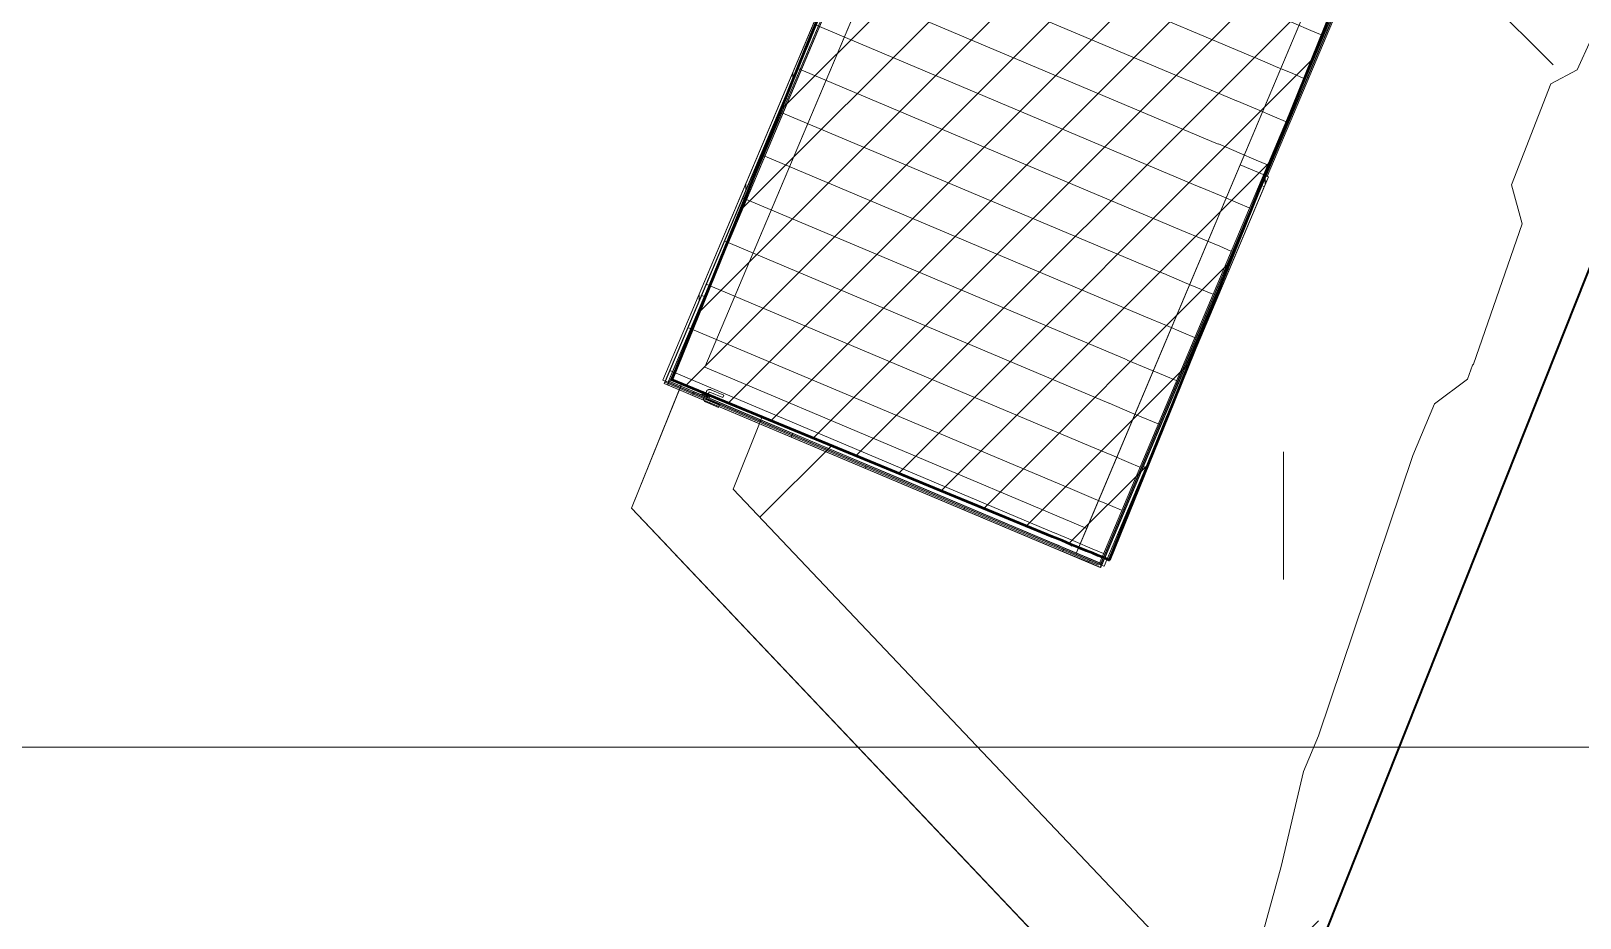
# Model space of a CAD drawing. Header units: metres. Extents: x -207 to 292, y -187 to 169.
# Drawn here: x -119.03 to -107.47, y -32.36 to -25.73 of the extents above; entities that cross this region are included whole.
import ezdxf

# ---------------------------------------------------------------- set-up
doc = ezdxf.new("R2010")
doc.units = ezdxf.units.M
for name, color, linetype, lineweight in [('A-DOOR', 7, 'Continuous', 9), ('A-FLOR', 7, 'Continuous', 9), ('A-ROOF', 7, 'Continuous', 9), ('A-ROOF-OTLN', 7, 'Continuous', 9), ('A-ROOF-PATT', 7, 'Continuous', 9), ('A-WALL', 7, 'Continuous', 9), ('A-WALL-PATT', 7, 'Continuous', 9), ('ACHURADO', 7, 'Continuous', 9), ('C-BLDG-PADS', 7, 'Continuous', 9), ('C-TOPO', 7, 'Continuous', 9), ('C-TOPO-MAJR', 7, 'Continuous', 35), ('edificios', 7, 'Continuous', 50), ('grilla', 7, 'Continuous', 9), ('I-WALL', 7, 'Continuous', 9), ('solera', 7, 'Continuous', 35), ('VEREDAS', 7, 'Continuous', 9)]:
    doc.layers.add(name, color=color, linetype=linetype, lineweight=lineweight)
doc.layers.add('PR10-ARQ-PL-001-Emplazamiento-C-1_dwg', color=7, linetype='Continuous', lineweight=9, true_color=0x767676)

# ---------------------------------------------------------------- blocks, each defined once
blk = doc.blocks.new('FP_69-PLANTA EMPLAZAMIENTO ACTUALIZADO')
at = {"layer": 'A-ROOF'}
blk.add_line((-111.037, -29.723), (-107.715, -21.849), dxfattribs=at)
at = {"layer": 'A-ROOF-PATT', "color": 254, "true_color": 0xcbe5d8}
for p, q in [((-107.97, -21.807), (-108.125, -21.741)), ((-107.842, -21.86), (-107.97, -21.807)), ((-107.759, -21.895), (-107.842, -21.86)), ((-108.106, -22.129), (-108.261, -22.064)), ((-107.978, -22.183), (-108.106, -22.129)), ((-107.895, -22.218), (-107.978, -22.183)), ((-108.242, -22.452), (-108.397, -22.386)), ((-108.115, -22.505), (-108.242, -22.452)), ((-108.031, -22.54), (-108.115, -22.505)), ((-108.378, -22.774), (-108.533, -22.709)), ((-108.251, -22.828), (-108.378, -22.774)), ((-108.167, -22.863), (-108.251, -22.828)), ((-108.514, -23.097), (-108.669, -23.031)), ((-108.387, -23.15), (-108.514, -23.097)), ((-108.303, -23.185), (-108.387, -23.15)), ((-108.65, -23.419), (-108.805, -23.354)), ((-108.523, -23.473), (-108.65, -23.419)), ((-108.439, -23.508), (-108.523, -23.473)), ((-108.786, -23.742), (-108.941, -23.676)), ((-108.659, -23.795), (-108.786, -23.742)), ((-108.576, -23.83), (-108.659, -23.795)), ((-108.922, -24.064), (-109.077, -23.999)), ((-108.795, -24.118), (-108.922, -24.064)), ((-108.712, -24.153), (-108.795, -24.118)), ((-109.058, -24.387), (-109.213, -24.321)), ((-108.931, -24.44), (-109.058, -24.387)), ((-108.848, -24.475), (-108.931, -24.44)), ((-109.194, -24.709), (-109.349, -24.643)), ((-109.067, -24.763), (-109.194, -24.709)), ((-108.984, -24.798), (-109.067, -24.763)), ((-109.33, -25.032), (-109.485, -24.966)), ((-109.203, -25.085), (-109.33, -25.032)), ((-109.12, -25.12), (-109.203, -25.085)), ((-109.466, -25.354), (-109.621, -25.288)), ((-109.339, -25.408), (-109.466, -25.354)), ((-109.256, -25.443), (-109.339, -25.408)), ((-109.602, -25.676), (-109.757, -25.611)), ((-109.475, -25.73), (-109.602, -25.676)), ((-109.392, -25.765), (-109.475, -25.73)), ((-109.738, -25.999), (-109.893, -25.933)), ((-109.611, -26.053), (-109.738, -25.999)), ((-109.528, -26.088), (-109.611, -26.053)), ((-109.874, -26.321), (-110.029, -26.256)), ((-109.747, -26.375), (-109.874, -26.321)), ((-109.664, -26.41), (-109.747, -26.375)), ((-110.01, -26.644), (-110.165, -26.578)), ((-109.883, -26.698), (-110.01, -26.644)), ((-109.8, -26.733), (-109.883, -26.698)), ((-110.146, -26.966), (-110.302, -26.901)), ((-110.019, -27.02), (-110.146, -26.966)), ((-109.936, -27.055), (-110.019, -27.02)), ((-110.282, -27.289), (-110.438, -27.223)), ((-110.155, -27.342), (-110.282, -27.289)), ((-110.072, -27.378), (-110.155, -27.342)), ((-110.418, -27.611), (-110.574, -27.546)), ((-110.291, -27.665), (-110.418, -27.611)), ((-110.208, -27.7), (-110.291, -27.665)), ((-110.554, -27.934), (-110.71, -27.868)), ((-110.427, -27.987), (-110.554, -27.934)), ((-110.344, -28.023), (-110.427, -27.987)), ((-110.69, -28.256), (-110.846, -28.191)), ((-110.563, -28.31), (-110.69, -28.256)), ((-110.48, -28.345), (-110.563, -28.31)), ((-110.826, -28.579), (-110.982, -28.513)), ((-110.699, -28.632), (-110.826, -28.579)), ((-110.616, -28.667), (-110.699, -28.632)), ((-110.962, -28.901), (-111.118, -28.836)), ((-110.835, -28.955), (-110.962, -28.901)), ((-110.752, -28.99), (-110.835, -28.955)), ((-111.098, -29.224), (-111.254, -29.158)), ((-110.971, -29.277), (-111.098, -29.224)), ((-110.888, -29.312), (-110.971, -29.277)), ((-111.234, -29.546), (-111.39, -29.481)), ((-111.107, -29.6), (-111.234, -29.546)), ((-111.024, -29.635), (-111.107, -29.6))]:
    blk.add_line(p, q, dxfattribs=at)
blk = doc.blocks.new('FP_71-PLANTA EMPLAZAMIENTO ACTUALIZADO')
at = {"layer": 'A-ROOF-OTLN'}
blk.add_line((-111.044, -29.74), (-111.037, -29.723), dxfattribs=at)
at = {"layer": 'A-ROOF-PATT', "color": 254, "true_color": 0xcbe5d8}
for p, q in [((-111.271, -29.634), (-111.427, -29.568)), ((-111.144, -29.688), (-111.271, -29.634)), ((-111.061, -29.723), (-111.144, -29.688))]:
    blk.add_line(p, q, dxfattribs=at)
blk = doc.blocks.new('FCA_N_Puertas - FCA_N_Puerta interna_ PB 2_10 x 0_80 - Green-2108103-PLANTA EMPLAZAMIENTO ACTUALIZADO')
at = {"layer": 'A-DOOR'}
for p, q in [((0.29, 0.031), (0.185, 0.031)), ((0.185, 0.031), (0.185, 0.011)), ((0.185, 0.031), (0.185, 0.011)), ((0.185, 0.011), (0.29, 0.011)), ((0.295, 0.006), (0.295, -0.024)), ((0.315, -0.024), (0.315, 0.006)), ((0.4, -0.005), (-0.4, -0.005)), ((0.29, -0.048), (0.185, -0.048)), ((0.185, -0.048), (0.185, -0.068)), ((0.185, -0.048), (0.185, -0.068)), ((0.185, -0.068), (0.29, -0.068)), ((0.277, -0.005), (0.277, -0.013)), ((0.277, -0.024), (0.277, -0.032)), ((0.338, -0.005), (0.277, -0.005)), ((0.338, -0.005), (0.277, -0.005)), ((0.277, -0.013), (0.338, -0.013)), ((0.277, -0.013), (0.338, -0.013)), ((0.338, -0.024), (0.277, -0.024)), ((0.338, -0.024), (0.277, -0.024)), ((0.277, -0.032), (0.338, -0.032)), ((0.277, -0.032), (0.338, -0.032)), ((0.295, -0.013), (0.295, -0.043)), ((0.315, -0.013), (0.295, -0.013)), ((0.315, -0.013), (0.295, -0.013)), ((0.295, -0.024), (0.315, -0.024)), ((0.295, -0.024), (0.315, -0.024)), ((0.315, -0.043), (0.315, -0.013)), ((0.338, -0.013), (0.338, -0.005)), ((0.338, -0.032), (0.338, -0.024))]:
    blk.add_line(p, q, dxfattribs=at)
at = {"layer": 'A-DOOR', "flags": 128}
for points in [[(0.315, 0.006), (0.315, 0.007), (0.315, 0.008), (0.315, 0.009), (0.315, 0.01), (0.315, 0.011), (0.314, 0.012), (0.314, 0.013), (0.314, 0.014), (0.313, 0.015), (0.313, 0.016), (0.313, 0.017), (0.312, 0.018), (0.312, 0.018), (0.311, 0.019), (0.311, 0.02), (0.31, 0.021), (0.309, 0.022), (0.309, 0.022), (0.308, 0.023), (0.307, 0.024), (0.307, 0.025), (0.306, 0.025), (0.305, 0.026), (0.304, 0.026), (0.304, 0.027), (0.303, 0.028), (0.302, 0.028), (0.301, 0.029), (0.3, 0.029), (0.299, 0.029), (0.298, 0.03), (0.297, 0.03), (0.296, 0.03), (0.295, 0.03), (0.294, 0.031), (0.293, 0.031), (0.292, 0.031), (0.291, 0.031), (0.29, 0.031), (0.29, 0.031)], [(0.29, 0.011), (0.29, 0.011), (0.29, 0.011), (0.291, 0.011), (0.291, 0.011), (0.291, 0.011), (0.291, 0.011), (0.291, 0.011), (0.292, 0.011), (0.292, 0.011), (0.292, 0.011), (0.292, 0.011), (0.292, 0.01), (0.292, 0.01), (0.293, 0.01), (0.293, 0.01), (0.293, 0.01), (0.293, 0.01), (0.293, 0.01), (0.293, 0.01), (0.294, 0.009), (0.294, 0.009), (0.294, 0.009), (0.294, 0.009), (0.294, 0.009), (0.294, 0.009), (0.294, 0.009), (0.294, 0.008), (0.295, 0.008), (0.295, 0.008), (0.295, 0.008), (0.295, 0.008), (0.295, 0.007), (0.295, 0.007), (0.295, 0.007), (0.295, 0.007), (0.295, 0.007), (0.295, 0.006), (0.295, 0.006), (0.295, 0.006), (0.295, 0.006)], [(0.29, -0.068), (0.291, -0.068), (0.292, -0.068), (0.293, -0.068), (0.294, -0.068), (0.295, -0.068), (0.296, -0.067), (0.297, -0.067), (0.298, -0.067), (0.299, -0.066), (0.3, -0.066), (0.301, -0.066), (0.302, -0.065), (0.302, -0.065), (0.303, -0.064), (0.304, -0.064), (0.305, -0.063), (0.306, -0.062), (0.306, -0.062), (0.307, -0.061), (0.308, -0.06), (0.309, -0.06), (0.309, -0.059), (0.31, -0.058), (0.31, -0.057), (0.311, -0.057), (0.312, -0.056), (0.312, -0.055), (0.313, -0.054), (0.313, -0.053), (0.313, -0.052), (0.314, -0.051), (0.314, -0.05), (0.314, -0.049), (0.314, -0.048), (0.315, -0.047), (0.315, -0.046), (0.315, -0.045), (0.315, -0.044), (0.315, -0.043), (0.315, -0.043)], [(0.295, -0.043), (0.295, -0.043), (0.295, -0.043), (0.295, -0.044), (0.295, -0.044), (0.295, -0.044), (0.295, -0.044), (0.295, -0.044), (0.295, -0.045), (0.295, -0.045), (0.295, -0.045), (0.295, -0.045), (0.294, -0.045), (0.294, -0.045), (0.294, -0.046), (0.294, -0.046), (0.294, -0.046), (0.294, -0.046), (0.294, -0.046), (0.294, -0.046), (0.293, -0.047), (0.293, -0.047), (0.293, -0.047), (0.293, -0.047), (0.293, -0.047), (0.293, -0.047), (0.293, -0.047), (0.292, -0.047), (0.292, -0.048), (0.292, -0.048), (0.292, -0.048), (0.292, -0.048), (0.291, -0.048), (0.291, -0.048), (0.291, -0.048), (0.291, -0.048), (0.291, -0.048), (0.29, -0.048), (0.29, -0.048), (0.29, -0.048), (0.29, -0.048)]]:
    blk.add_lwpolyline(points, dxfattribs=at)
blk = doc.blocks.new('YADRAN_LASQUEMAS_ARQ_MO_006_E02_rvt-1-PLANTA EMPLAZAMIENTO ACTUALIZADO')
at = {"layer": 'A-ROOF-PATT', "true_color": 0x008040}
h = blk.add_hatch(dxfattribs=at)
h.set_pattern_fill('FP_62', color=116, style=0, pattern_type=2)
h.set_pattern_definition([(270, (-112.643, -24.407), (0.35, 2e-17), [])])
h.paths.add_polyline_path([(-114.295, -28.348), (-110.974, -20.474), (-110.991, -20.466), (-114.313, -28.341)])
h = blk.add_hatch(dxfattribs=at)
h.set_pattern_fill('FP_51', color=116, style=0, pattern_type=2)
h.set_pattern_definition([(157.128, (-26.956, -59.781), (-0.1360358, -0.3224814), [])])
h.paths.add_polyline_path([(-111.424, -29.559), (-108.103, -21.685), (-110.974, -20.474), (-114.295, -28.348), (-112.745, -29.002)])
h = blk.add_hatch(dxfattribs=at)
h.set_pattern_fill('FP_64', color=116, style=0, pattern_type=2)
h.set_pattern_definition([(157.128, (-112.864, -28.962), (-0.136036, -0.32248), [])])
h.paths.add_polyline_path([(-111.432, -29.577), (-111.424, -29.559), (-114.295, -28.348), (-114.303, -28.366), (-112.745, -29.023)])
at = {"layer": 'A-WALL-PATT', "true_color": 0x787878}
h = blk.add_hatch(dxfattribs=at)
h.set_pattern_fill('FP_58', color=8, style=0, pattern_type=2)
h.set_pattern_definition([(67.128, (-109.82, -26.812), (-0.92138, 0.38867), []), (157.128, (-109.82, -26.812), (-0.31094, -0.7371), [])])
h.paths.add_polyline_path([(-109.801, -26.82), (-107.713, -21.848), (-107.728, -21.854), (-109.814, -26.814), (-109.81, -26.816)])
h = blk.add_hatch(dxfattribs=at)
h.set_pattern_fill('FP_54', color=8, style=0, pattern_type=2)
h.set_pattern_definition([(247.128, (-113.072, -25.507), (0.92138, -0.38867), []), (337.128, (-113.072, -25.507), (0.31094, 0.7371), [])])
h.paths.add_polyline_path([(-114.274, -28.357), (-113.072, -25.506), (-113.091, -25.5), (-114.292, -28.349)])
h = blk.add_hatch(dxfattribs=at)
h.set_pattern_fill('FP_61', color=8, style=0, pattern_type=2)
h.set_pattern_definition([(180, (-109.817, -26.856), (-1e-16, -1), []), (270, (-109.817, -26.856), (0.8, 5e-17), [])])
h.paths.add_polyline_path([(-109.823, -26.897), (-109.792, -26.824), (-109.81, -26.816), (-109.841, -26.889)])
h = blk.add_hatch(dxfattribs=at)
h.set_pattern_fill('FP_56', color=8, style=0, pattern_type=2)
h.set_pattern_definition([(67.13, (-110.423, -28.269), (-0.9214, 0.3887), []), (157.13, (-110.423, -28.269), (-0.21987, -0.52121), [])])
h.paths.add_polyline_path([(-109.823, -26.897), (-109.792, -26.824), (-109.812, -26.82), (-109.841, -26.889)])
h = blk.add_hatch(dxfattribs=at)
h.set_pattern_fill('FP_57', color=8, style=0, pattern_type=2)
h.set_pattern_definition([(67.128, (-111.037, -29.723), (-0.92138, 0.38867), []), (157.128, (-111.037, -29.723), (-0.31094, -0.7371), [])])
h.paths.add_polyline_path([(-111.018, -29.73), (-109.823, -26.897), (-109.845, -26.897), (-111.037, -29.723)])
h = blk.add_hatch(dxfattribs=at)
h.set_pattern_fill('FP_55', color=8, style=0, pattern_type=2)
h.set_pattern_definition([(337.128, (-114.269, -28.359), (0.38867, 0.92138), []), (67.128, (-114.269, -28.359), (-0.7371, 0.31094), [])])
h.paths.add_polyline_path([(-111.049, -29.739), (-111.045, -29.719), (-113.347, -28.748), (-113.355, -28.766), (-111.05, -29.739)])
h.paths.add_polyline_path([(-114.092, -28.456), (-114.084, -28.437), (-114.269, -28.359), (-114.277, -28.377)])
at = {"layer": 'A-FLOR'}
for p, q in [((-113.999, -28.245), (-110.84, -20.758)), ((-110.84, -20.758), (-113.999, -28.245)), ((-107.99, -21.96), (-111.148, -29.448)), ((-111.148, -29.448), (-107.99, -21.96)), ((-111.148, -29.448), (-113.999, -28.245)), ((-113.999, -28.245), (-111.148, -29.448))]:
    blk.add_line(p, q, dxfattribs=at)
at = {"layer": 'A-ROOF'}
for p, q in [((-110.974, -20.474), (-114.295, -28.348)), ((-110.974, -20.474), (-114.295, -28.348)), ((-107.733, -21.841), (-111.055, -29.715)), ((-111.037, -29.723), (-107.715, -21.849)), ((-111.424, -29.559), (-114.295, -28.348)), ((-114.295, -28.348), (-111.427, -29.558)), ((-111.055, -29.715), (-111.427, -29.558)), ((-111.424, -29.559), (-111.037, -29.723)), ((-111.055, -29.715), (-111.037, -29.723))]:
    blk.add_line(p, q, dxfattribs=at)
at = {"layer": 'A-ROOF-OTLN'}
for p, q in [((-110.991, -20.466), (-114.313, -28.341)), ((-114.313, -28.341), (-110.991, -20.466)), ((-114.295, -28.348), (-110.974, -20.474)), ((-114.295, -28.348), (-110.974, -20.474)), ((-114.313, -28.341), (-114.295, -28.348)), ((-114.295, -28.348), (-114.313, -28.341)), ((-114.303, -28.366), (-114.295, -28.348)), ((-114.295, -28.348), (-114.303, -28.366)), ((-114.303, -28.366), (-111.432, -29.577)), ((-111.446, -29.571), (-114.303, -28.366)), ((-111.424, -29.559), (-114.295, -28.348)), ((-111.439, -29.553), (-114.295, -28.348)), ((-111.446, -29.571), (-111.136, -29.701)), ((-111.439, -29.553), (-111.129, -29.684)), ((-111.044, -29.74), (-111.432, -29.577)), ((-111.424, -29.559), (-111.037, -29.723)), ((-111.136, -29.701), (-111.129, -29.684)), ((-111.044, -29.74), (-111.136, -29.701)), ((-111.129, -29.684), (-111.037, -29.723)), ((-111.037, -29.723), (-111.044, -29.74))]:
    blk.add_line(p, q, dxfattribs=at)
at = {"layer": 'A-WALL'}
for p, q in [((-111.025, -20.68), (-114.261, -28.352)), ((-113.999, -28.245), (-110.84, -20.758)), ((-110.964, -29.525), (-107.728, -21.854)), ((-109.82, -26.812), (-107.728, -21.854)), ((-107.728, -21.854), (-109.82, -26.812)), ((-107.702, -21.843), (-109.801, -26.82)), ((-107.702, -21.843), (-109.801, -26.82)), ((-107.99, -21.96), (-111.148, -29.448)), ((-110.004, -26.734), (-107.951, -21.868)), ((-107.767, -21.946), (-109.82, -26.812)), ((-114.292, -28.349), (-113.09, -25.499)), ((-114.292, -28.349), (-113.09, -25.499)), ((-113.072, -25.507), (-114.274, -28.357)), ((-114.274, -28.357), (-113.072, -25.507)), ((-114.261, -28.352), (-113.062, -25.51)), ((-112.878, -25.588), (-113.999, -28.245)), ((-111.23, -29.641), (-110.004, -26.734)), ((-109.82, -26.812), (-111.046, -29.719)), ((-109.81, -26.816), (-111.037, -29.723)), ((-109.792, -26.824), (-111.018, -29.73)), ((-110.004, -26.734), (-109.82, -26.812)), ((-110.004, -26.734), (-109.82, -26.812)), ((-109.81, -26.816), (-109.841, -26.889)), ((-109.823, -26.897), (-109.792, -26.824)), ((-109.82, -26.812), (-109.801, -26.82)), ((-109.801, -26.82), (-109.82, -26.812)), ((-109.792, -26.824), (-109.81, -26.816)), ((-109.792, -26.824), (-109.81, -26.816)), ((-109.81, -26.816), (-109.792, -26.824)), ((-111.037, -29.723), (-109.841, -26.889)), ((-109.823, -26.897), (-111.018, -29.73)), ((-109.841, -26.889), (-109.823, -26.897)), ((-109.841, -26.889), (-109.823, -26.897)), ((-109.823, -26.897), (-109.841, -26.889)), ((-113.999, -28.245), (-111.148, -29.448)), ((-111.148, -29.448), (-113.999, -28.245)), ((-114.274, -28.357), (-114.292, -28.349)), ((-114.292, -28.349), (-114.274, -28.357)), ((-114.269, -28.359), (-114.277, -28.377)), ((-114.277, -28.377), (-114.269, -28.359)), ((-111.049, -29.739), (-114.277, -28.377)), ((-114.092, -28.456), (-114.277, -28.377)), ((-114.269, -28.359), (-114.084, -28.437)), ((-111.041, -29.721), (-114.269, -28.359)), ((-114.261, -28.352), (-114.077, -28.429)), ((-114.077, -28.429), (-114.261, -28.352)), ((-114.092, -28.456), (-114.084, -28.437)), ((-114.092, -28.456), (-114.084, -28.437)), ((-114.084, -28.437), (-113.347, -28.748)), ((-114.077, -28.429), (-111.042, -29.71)), ((-111.042, -29.71), (-114.077, -28.429)), ((-113.355, -28.766), (-114.092, -28.456)), ((-113.347, -28.748), (-113.355, -28.766)), ((-113.347, -28.748), (-113.355, -28.766)), ((-111.049, -29.739), (-113.355, -28.766)), ((-113.347, -28.748), (-111.041, -29.721)), ((-111.148, -29.448), (-111.23, -29.641)), ((-110.964, -29.525), (-111.042, -29.71)), ((-111.23, -29.641), (-111.046, -29.719)), ((-111.046, -29.719), (-111.23, -29.641)), ((-111.046, -29.719), (-111.042, -29.71)), ((-111.041, -29.721), (-111.049, -29.739)), ((-111.049, -29.739), (-111.041, -29.721)), ((-111.037, -29.723), (-111.018, -29.73)), ((-111.018, -29.73), (-111.037, -29.723))]:
    blk.add_line(p, q, dxfattribs=at)
at = {"layer": 'I-WALL'}
for p, q in [((-114.27, -28.348), (-110.956, -20.492)), ((-110.947, -20.496), (-114.261, -28.352)), ((-111.042, -29.71), (-107.728, -21.854)), ((-107.715, -21.849), (-111.033, -29.713)), ((-107.806, -22.038), (-109.82, -26.812)), ((-109.81, -26.816), (-107.797, -22.042)), ((-113.072, -25.507), (-114.27, -28.348)), ((-114.261, -28.352), (-113.062, -25.51)), ((-109.82, -26.812), (-111.042, -29.71)), ((-109.841, -26.889), (-109.81, -26.816)), ((-109.81, -26.816), (-109.82, -26.812)), ((-109.82, -26.812), (-109.81, -26.816)), ((-111.033, -29.713), (-109.841, -26.889)), ((-114.274, -28.357), (-114.27, -28.348)), ((-114.27, -28.348), (-114.274, -28.357)), ((-111.427, -29.558), (-114.274, -28.357)), ((-114.274, -28.357), (-114.269, -28.359)), ((-114.269, -28.359), (-114.266, -28.35)), ((-114.269, -28.359), (-114.266, -28.35)), ((-114.269, -28.359), (-111.041, -29.721)), ((-111.037, -29.712), (-114.266, -28.35)), ((-114.266, -28.35), (-114.261, -28.352)), ((-114.261, -28.352), (-111.423, -29.549)), ((-114.084, -28.437), (-114.08, -28.428)), ((-114.08, -28.428), (-114.084, -28.437)), ((-114.084, -28.437), (-113.347, -28.748)), ((-113.347, -28.748), (-114.084, -28.437)), ((-114.08, -28.428), (-113.343, -28.739)), ((-113.343, -28.739), (-114.08, -28.428)), ((-113.343, -28.739), (-113.347, -28.748)), ((-113.343, -28.739), (-113.347, -28.748)), ((-111.427, -29.558), (-111.055, -29.715)), ((-111.051, -29.706), (-111.423, -29.549)), ((-111.055, -29.715), (-111.051, -29.706)), ((-111.055, -29.715), (-111.051, -29.706)), ((-111.037, -29.723), (-111.055, -29.715)), ((-111.051, -29.706), (-111.042, -29.71)), ((-111.042, -29.71), (-111.037, -29.712)), ((-111.037, -29.712), (-111.041, -29.721)), ((-111.037, -29.712), (-111.041, -29.721)), ((-111.033, -29.713), (-111.037, -29.723)), ((-111.037, -29.723), (-111.033, -29.713)), ((-111.041, -29.721), (-111.037, -29.723))]:
    blk.add_line(p, q, dxfattribs=at)
at = {"layer": 'A-DOOR', "lineweight": 9, "rotation": 157.1277738947931}
blk.add_blockref('FCA_N_Puertas - FCA_N_Puerta interna_ PB 2_10 x 0_80 - Green-2108103-PLANTA EMPLAZAMIENTO ACTUALIZADO', (-113.714, -28.588), dxfattribs=at)
at = {"layer": 'A-ROOF'}
blk.add_blockref('FP_69-PLANTA EMPLAZAMIENTO ACTUALIZADO', (0, 0), dxfattribs=at)
at = {"layer": 'A-ROOF-OTLN'}
blk.add_blockref('FP_71-PLANTA EMPLAZAMIENTO ACTUALIZADO', (0, 0), dxfattribs=at)
blk = doc.blocks.new('PR10-ARQ-PL-001-Emplazamiento-C-1_dwg-674643-PLANTA EMPLAZAMIENTO ACTUALIZADO')
at = {"lineweight": 9, "true_color": 0x0000ff}
h = blk.add_hatch(dxfattribs=at)
h.set_pattern_fill('FP_4', color=5, style=0, pattern_type=2)
h.set_pattern_definition([(45, (0, 0), (-0.2245064, 0.2245064), [])])
h.paths.add_polyline_path([(-110.981, -29.684), (-107.779, -21.779), (-111.045, -20.434), (-114.247, -28.34), (-110.996, -29.678)])
at = {"layer": 'ACHURADO'}
h = blk.add_hatch(dxfattribs=at)
h.set_pattern_fill('FP_1', color=256, style=0, pattern_type=2)
h.set_pattern_definition([(90, (-655750.258, -5498481.082), (-3.592, 3.592), [0.9525, -6.232]), (45, (-655750.258, -5498481.082), (-3.5921024484, 3.5921024484), [0.9525, -4.127]), (135, (-655750.258, -5498481.082), (-3.5921024484, -3.5921024484), [0.9525, -4.127])])
h.paths.add_polyline_path([(-109.746, -33.419), (-81.977, 36.498), (-79.743, 37.301), (-79.538, 37.853), (-79.692, 37.91), (-79.529, 38.351), (-79.159, 38.214), (-79.322, 37.773), (-79.548, 37.372), (-78.372, 37.795), (-31.438, 19.05), (-31.367, 19.242), (-31.521, 19.299), (-31.357, 19.74), (-30.987, 19.603), (-31.15, 19.162), (-31.254, 18.977), (-28.462, 17.861), (-26.474, 22.839), (-35.025, 26.239), (-35.008, 26.281), (-81.174, 44.741), (-81.294, 45.005), (-81.38, 44.833), (-81.457, 44.658), (-81.526, 44.479), (-81.586, 44.297), (-88.33, 27.525), (-99.365, 2.058), (-108.453, -12.959), (-112.02, -18.411), (-112.091, -18.588), (-112.151, -18.77), (-112.199, -18.954), (-112.235, -19.141), (-112.26, -19.331), (-112.272, -19.521), (-112.273, -19.712), (-112.262, -19.902), (-112.239, -20.091), (-112.205, -20.279), (-112.155, -20.474), (-112.101, -20.646), (-112.032, -20.824), (-111.952, -20.997), (-111.861, -21.165), (-111.694, -21.419), (-111.65, -21.482), (-111.529, -21.63), (-111.045, -20.434), (-107.779, -21.779), (-110.981, -29.684), (-113.573, -28.617), (-113.789, -29.154), (-111.88, -31.167)])
h.paths.add_polyline_path([(-100.595, -9.645), (-100.724, -9.624), (-100.849, -9.57), (-100.953, -9.491), (-100.993, -9.445), (-101.023, -9.397), (-101.044, -9.347), (-101.052, -9.298), (-101.05, -9.251), (-100.952, -9.293), (-100.922, -9.223), (-101.02, -9.181), (-100.988, -9.148), (-100.947, -9.121), (-100.899, -9.102), (-100.844, -9.09), (-100.721, -9.093), (-100.595, -9.128), (-100.479, -9.192), (-100.389, -9.278), (-100.356, -9.325), (-100.334, -9.374), (-100.323, -9.422), (-100.322, -9.469), (-100.333, -9.512), (-100.354, -9.551), (-100.386, -9.585), (-100.428, -9.612), (-100.478, -9.632), (-100.534, -9.643)])
h.paths.add_polyline_path([(-101.91, -9.059), (-102.342, -8.873), (-102.186, -8.51), (-101.754, -8.696), (-101.815, -8.838), (-101.918, -8.794), (-101.928, -8.73), (-101.968, -8.68), (-102.028, -8.656), (-102.092, -8.664), (-102.12, -8.681), (-102.16, -8.731), (-102.169, -8.762), (-102.162, -8.827), (-102.124, -8.879), (-102.097, -8.896), (-102.033, -8.907), (-101.972, -8.886), (-101.948, -8.864), (-101.845, -8.908), (-101.862, -8.946)])
at = {"layer": 'C-BLDG-PADS'}
for p, q in [((-111.35, -29.579), (-111.42, -29.55)), ((-111.284, -29.608), (-111.35, -29.58)), ((-111.222, -29.634), (-111.284, -29.608)), ((-111.167, -29.657), (-111.222, -29.634)), ((-111.121, -29.676), (-111.167, -29.657)), ((-111.083, -29.692), (-111.12, -29.676)), ((-111.055, -29.704), (-111.083, -29.692))]:
    blk.add_line(p, q, dxfattribs=at)
at = {"layer": 'C-BLDG-PADS', "flags": 128}
for points in [[(-107.741, -21.848), (-107.728, -21.854), (-109.82, -26.812)], [(-111.421, -29.55), (-114.261, -28.352), (-113.062, -25.51)], [(-109.82, -26.812), (-111.042, -29.71), (-111.055, -29.704)]]:
    blk.add_lwpolyline(points, dxfattribs=at)
at = {"layer": 'C-TOPO'}
for p, q in [((-109.82, -26.812), (-107.728, -21.854)), ((-108.832, -24.47), (-109.82, -26.812)), ((-108.832, -24.47), (-109.82, -26.812)), ((-109.82, -26.812), (-108.832, -24.47)), ((-113.247, -25.871), (-113.769, -27.16)), ((-113.769, -27.16), (-113.247, -25.871)), ((-114.186, -28.404), (-114.19, -28.413)), ((-114.19, -28.413), (-114.186, -28.404)), ((-111.35, -29.579), (-111.42, -29.55)), ((-111.42, -29.55), (-111.35, -29.579)), ((-111.35, -29.579), (-111.42, -29.55)), ((-111.42, -29.55), (-111.35, -29.579)), ((-111.284, -29.608), (-111.35, -29.58)), ((-111.35, -29.58), (-111.284, -29.608)), ((-111.284, -29.608), (-111.35, -29.58)), ((-111.35, -29.58), (-111.284, -29.608)), ((-111.222, -29.634), (-111.284, -29.608)), ((-111.284, -29.608), (-111.222, -29.634)), ((-111.222, -29.634), (-111.284, -29.608)), ((-111.284, -29.608), (-111.222, -29.634)), ((-111.167, -29.657), (-111.222, -29.634)), ((-111.222, -29.634), (-111.167, -29.657)), ((-111.167, -29.657), (-111.222, -29.634)), ((-111.222, -29.634), (-111.167, -29.657)), ((-111.121, -29.676), (-111.167, -29.657)), ((-111.167, -29.657), (-111.121, -29.676)), ((-111.121, -29.676), (-111.167, -29.657)), ((-111.167, -29.657), (-111.121, -29.676)), ((-111.083, -29.692), (-111.12, -29.676)), ((-111.12, -29.676), (-111.083, -29.692)), ((-111.083, -29.692), (-111.12, -29.676)), ((-111.12, -29.676), (-111.083, -29.692)), ((-111.055, -29.704), (-111.083, -29.692)), ((-111.083, -29.692), (-111.055, -29.704)), ((-111.055, -29.704), (-111.083, -29.692)), ((-111.083, -29.692), (-111.055, -29.704))]:
    blk.add_line(p, q, dxfattribs=at)
at = {"layer": 'C-TOPO', "flags": 128}
for points in [[(-111.374, -32.644), (-113.973, -29.903), (-114.108, -29.761), (-114.24, -29.621), (-114.261, -29.599), (-114.547, -29.297), (-114.19, -28.414)], [(-107.131, -26.836), (-107.763, -28.426), (-107.831, -28.597), (-108.936, -31.379), (-109.076, -31.732), (-110.075, -34.246)], [(-110.075, -34.246), (-109.076, -31.732), (-108.936, -31.379), (-107.831, -28.597), (-107.763, -28.426), (-107.131, -26.836)], [(-112.671, -24.448), (-113.238, -25.85), (-113.242, -25.857), (-113.247, -25.871)], [(-113.247, -25.871), (-113.242, -25.857), (-113.238, -25.85), (-112.671, -24.448)], [(-113.062, -25.51), (-114.261, -28.352), (-111.421, -29.55)], [(-113.769, -27.16), (-114.03, -27.805), (-113.205, -25.849), (-113.203, -25.843), (-113.062, -25.51)], [(-109.82, -26.812), (-109.916, -27.04), (-110.065, -27.393), (-110.249, -27.829), (-110.45, -28.305), (-111.042, -29.71), (-111.055, -29.704)], [(-111.055, -29.704), (-111.042, -29.71), (-110.45, -28.305), (-110.249, -27.829), (-110.065, -27.393), (-109.916, -27.04), (-109.82, -26.812)], [(-109.82, -26.812), (-109.916, -27.04), (-110.065, -27.393), (-110.249, -27.829), (-110.45, -28.305), (-111.042, -29.71), (-111.055, -29.704)], [(-111.055, -29.704), (-111.042, -29.71), (-109.82, -26.812)], [(-114.183, -28.396), (-114.179, -28.386), (-114.252, -28.356), (-114.261, -28.352), (-114.255, -28.337), (-114.254, -28.336), (-114.046, -27.841), (-114.03, -27.805), (-113.769, -27.16)], [(-114.03, -27.805), (-114.046, -27.841), (-114.254, -28.336), (-114.255, -28.337), (-114.261, -28.352), (-114.252, -28.356), (-114.179, -28.386), (-113.775, -28.557), (-112.536, -29.079), (-111.421, -29.55)], [(-111.421, -29.55), (-112.536, -29.079), (-113.775, -28.557), (-114.179, -28.386), (-114.252, -28.356), (-114.261, -28.352), (-114.255, -28.337), (-114.254, -28.336), (-114.046, -27.841), (-114.03, -27.805)], [(-114.19, -28.414), (-114.547, -29.297), (-114.261, -29.599), (-114.24, -29.621), (-114.108, -29.761), (-113.973, -29.903), (-111.374, -32.644)], [(-111.421, -29.55), (-112.536, -29.079), (-113.775, -28.557), (-114.179, -28.386), (-114.183, -28.396)]]:
    blk.add_lwpolyline(points, dxfattribs=at)
blk.add_lwpolyline([(-113.062, -25.51), (-113.203, -25.843), (-113.205, -25.849), (-114.03, -27.805), (-113.205, -25.849), (-113.203, -25.843)], close=True, dxfattribs=at)
at = {"layer": 'C-TOPO-MAJR', "color": 1, "lineweight": 9, "true_color": 0xff0000, "flags": 128}
blk.add_lwpolyline([(-107.08, -25.126), (-107.487, -26.024), (-107.683, -26.129), (-107.978, -26.883), (-107.897, -27.175), (-108.261, -28.222), (-108.268, -28.229), (-108.305, -28.334), (-108.552, -28.517), (-108.714, -28.903), (-109.418, -30.997), (-109.531, -31.264), (-109.698, -31.973), (-109.918, -32.776)], dxfattribs=at)
at = {"layer": 'edificios'}
for p, q in [((-107.797, -21.825), (-109.76, -26.671)), ((-113.247, -25.871), (-112.671, -24.448)), ((-113.769, -27.16), (-113.247, -25.871)), ((-109.76, -26.671), (-109.818, -26.813)), ((-109.818, -26.813), (-110.543, -28.604)), ((-111.333, -29.539), (-111.403, -29.51)), ((-111.266, -29.567), (-111.333, -29.539)), ((-111.205, -29.592), (-111.266, -29.567)), ((-111.15, -29.615), (-111.204, -29.592)), ((-111.103, -29.634), (-111.149, -29.615)), ((-111.065, -29.65), (-111.102, -29.634)), ((-111.037, -29.661), (-111.065, -29.65)), ((-111.02, -29.668), (-111.037, -29.661)), ((-110.996, -29.678), (-111.015, -29.67))]:
    blk.add_line(p, q, dxfattribs=at)
at = {"layer": 'edificios', "flags": 128}
for points in [[(-111.404, -29.51), (-114.247, -28.34), (-113.769, -27.16)], [(-110.543, -28.604), (-110.981, -29.684), (-110.996, -29.678)]]:
    blk.add_lwpolyline(points, dxfattribs=at)
at = {"layer": 'grilla'}
blk.add_line((-207.182, -31.082), (240.531, -31.082), dxfattribs=at)
at = {"layer": 'solera', "flags": 128}
blk.add_lwpolyline([(13.372, 2.083), (13.051, 1.282), (-78.372, 37.795), (-81.977, 36.498), (-118.277, -54.897), (-118.616, -54.913), (-118.855, -55.514), (-118.649, -55.835), (-118.96, -56.618), (-59.119, -80.114)], dxfattribs=at)
at = {"layer": 'VEREDAS'}
for p, q in [((-114.186, -28.404), (-114.19, -28.413)), ((-114.173, -28.37), (-114.183, -28.396)), ((-113.573, -28.617), (-113.592, -28.665))]:
    blk.add_line(p, q, dxfattribs=at)
at = {"layer": 'VEREDAS', "flags": 128}
for points in [[(-114.19, -28.414), (-114.547, -29.297), (-110.01, -34.083)], [(-113.592, -28.665), (-113.789, -29.154), (-109.746, -33.419)]]:
    blk.add_lwpolyline(points, dxfattribs=at)

msp = doc.modelspace()

# ---------------------------------------------------------------- linework, layer by layer
at = {"layer": 'C-BLDG-PADS'}
for p, q in [((-114.261, -28.352), (-110.947, -20.496)), ((-107.728, -21.854), (-111.042, -29.71)), ((-111.042, -29.71), (-114.261, -28.352))]:
    msp.add_line(p, q, dxfattribs=at)
at = {"layer": 'C-TOPO'}
for p, q in [((-110.947, -20.496), (-114.261, -28.352)), ((-111.042, -29.71), (-107.728, -21.854)), ((-112.581, -24.228), (-113.238, -25.85)), ((-113.238, -25.85), (-112.581, -24.228)), ((-113.203, -25.843), (-112.513, -24.208)), ((-113.203, -25.843), (-112.513, -24.208)), ((-113.203, -25.843), (-112.513, -24.208)), ((-108.832, -24.47), (-109.916, -27.04)), ((-108.832, -24.47), (-109.916, -27.04)), ((-108.832, -24.47), (-109.916, -27.04)), ((-114.03, -27.805), (-113.205, -25.849)), ((-114.03, -27.805), (-113.205, -25.849)), ((-114.03, -27.805), (-113.205, -25.849)), ((-113.242, -25.857), (-114.03, -27.805)), ((-114.03, -27.805), (-113.242, -25.857)), ((-113.238, -25.85), (-113.242, -25.857)), ((-113.242, -25.857), (-113.238, -25.85)), ((-113.205, -25.849), (-113.203, -25.843)), ((-113.205, -25.849), (-113.203, -25.843)), ((-113.205, -25.849), (-113.203, -25.843)), ((-107.763, -28.426), (-107.131, -26.836)), ((-107.131, -26.836), (-107.763, -28.426)), ((-109.916, -27.04), (-110.065, -27.393)), ((-109.916, -27.04), (-110.065, -27.393)), ((-109.916, -27.04), (-110.065, -27.393)), ((-110.065, -27.393), (-110.249, -27.829)), ((-110.065, -27.393), (-110.249, -27.829)), ((-110.065, -27.393), (-110.249, -27.829)), ((-114.254, -28.336), (-114.046, -27.841)), ((-114.254, -28.336), (-114.046, -27.841)), ((-114.254, -28.336), (-114.046, -27.841)), ((-114.046, -27.841), (-114.03, -27.805)), ((-114.046, -27.841), (-114.03, -27.805)), ((-114.046, -27.841), (-114.03, -27.805)), ((-110.249, -27.829), (-110.45, -28.305)), ((-110.249, -27.829), (-110.45, -28.305)), ((-110.249, -27.829), (-110.45, -28.305)), ((-110.45, -28.305), (-111.042, -29.71)), ((-110.45, -28.305), (-111.042, -29.71)), ((-110.45, -28.305), (-111.042, -29.71)), ((-114.179, -28.386), (-114.547, -29.297)), ((-114.547, -29.297), (-114.179, -28.386)), ((-114.261, -28.352), (-114.255, -28.337)), ((-114.261, -28.352), (-114.255, -28.337)), ((-114.261, -28.352), (-114.255, -28.337)), ((-114.252, -28.356), (-114.261, -28.352)), ((-114.252, -28.356), (-114.261, -28.352)), ((-114.252, -28.356), (-114.261, -28.352)), ((-114.261, -28.352), (-111.042, -29.71)), ((-114.255, -28.337), (-114.254, -28.336)), ((-114.255, -28.337), (-114.254, -28.336)), ((-114.255, -28.337), (-114.254, -28.336)), ((-114.179, -28.386), (-114.252, -28.356)), ((-114.179, -28.386), (-114.252, -28.356)), ((-114.179, -28.386), (-114.252, -28.356)), ((-113.775, -28.557), (-114.179, -28.386)), ((-113.775, -28.557), (-114.179, -28.386)), ((-113.775, -28.557), (-114.179, -28.386)), ((-107.831, -28.597), (-107.763, -28.426)), ((-107.763, -28.426), (-107.831, -28.597)), ((-112.536, -29.079), (-113.775, -28.557)), ((-112.536, -29.079), (-113.775, -28.557)), ((-112.536, -29.079), (-113.775, -28.557)), ((-108.936, -31.379), (-107.831, -28.597)), ((-107.831, -28.597), (-108.936, -31.379)), ((-111.042, -29.71), (-112.536, -29.079)), ((-111.042, -29.71), (-112.536, -29.079)), ((-111.042, -29.71), (-112.536, -29.079)), ((-114.547, -29.297), (-114.261, -29.599)), ((-114.261, -29.599), (-114.547, -29.297)), ((-114.261, -29.599), (-114.24, -29.621)), ((-114.24, -29.621), (-114.261, -29.599)), ((-114.24, -29.621), (-114.108, -29.761)), ((-114.108, -29.761), (-114.24, -29.621)), ((-114.108, -29.761), (-113.973, -29.903)), ((-113.973, -29.903), (-114.108, -29.761)), ((-113.973, -29.903), (-111.374, -32.644)), ((-111.374, -32.644), (-113.973, -29.903)), ((-109.076, -31.732), (-108.936, -31.379)), ((-108.936, -31.379), (-109.076, -31.732)), ((-110.075, -34.246), (-109.076, -31.732)), ((-109.076, -31.732), (-110.075, -34.246))]:
    msp.add_line(p, q, dxfattribs=at)
at = {"layer": 'C-TOPO-MAJR', "color": 1, "lineweight": 9, "true_color": 0xff0000, "flags": 128}
msp.add_lwpolyline([(-109.918, -32.776), (-109.698, -31.973), (-109.531, -31.264), (-109.418, -30.997), (-108.714, -28.903), (-108.552, -28.517), (-108.305, -28.334), (-108.268, -28.229), (-108.261, -28.222), (-107.897, -27.175), (-107.978, -26.883), (-107.683, -26.129), (-107.487, -26.024), (-107.08, -25.126)], dxfattribs=at)

# ---------------------------------------------------------------- block references
at = {"lineweight": 5}
msp.add_blockref('YADRAN_LASQUEMAS_ARQ_MO_006_E02_rvt-1-PLANTA EMPLAZAMIENTO ACTUALIZADO', (0, 0), dxfattribs=at)
at = {"layer": 'PR10-ARQ-PL-001-Emplazamiento-C-1_dwg', "color": 7}
msp.add_blockref('PR10-ARQ-PL-001-Emplazamiento-C-1_dwg-674643-PLANTA EMPLAZAMIENTO ACTUALIZADO', (0, 0), dxfattribs=at)

doc.saveas('drawing.dxf')
